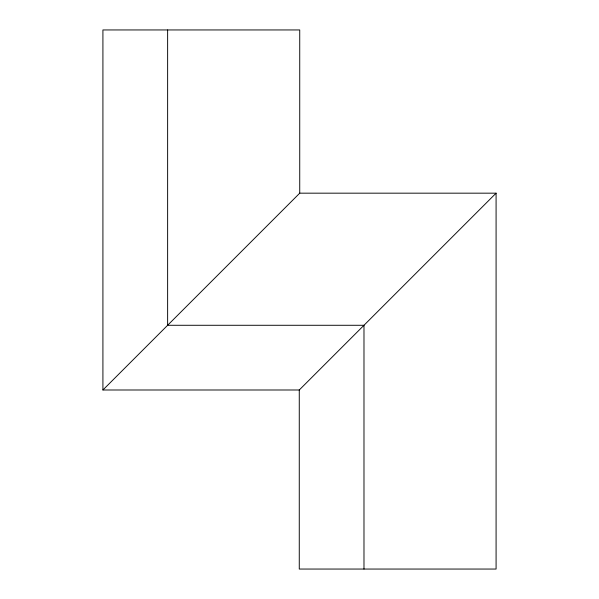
<?xml version="1.0" encoding="UTF-8"?>
<svg xmlns="http://www.w3.org/2000/svg" width="599" height="599" viewBox="0 0 599 599"><rect width="100%" height="100%" fill="white"/><g stroke="black" fill="none" stroke-linecap="round" stroke-linejoin="round"><path stroke-width="0.9" d="M299.268 389.994L102.916 389.994L299.732 193.17L496.084 193.17L496.084 569.05L299.268 569.05L299.268 389.994L496.084 193.17M363.982 569.05L363.982 325.279L167.63 325.279L167.63 29.95M299.732 193.17L299.732 29.95L102.916 29.95L102.916 389.994"/></g></svg>
